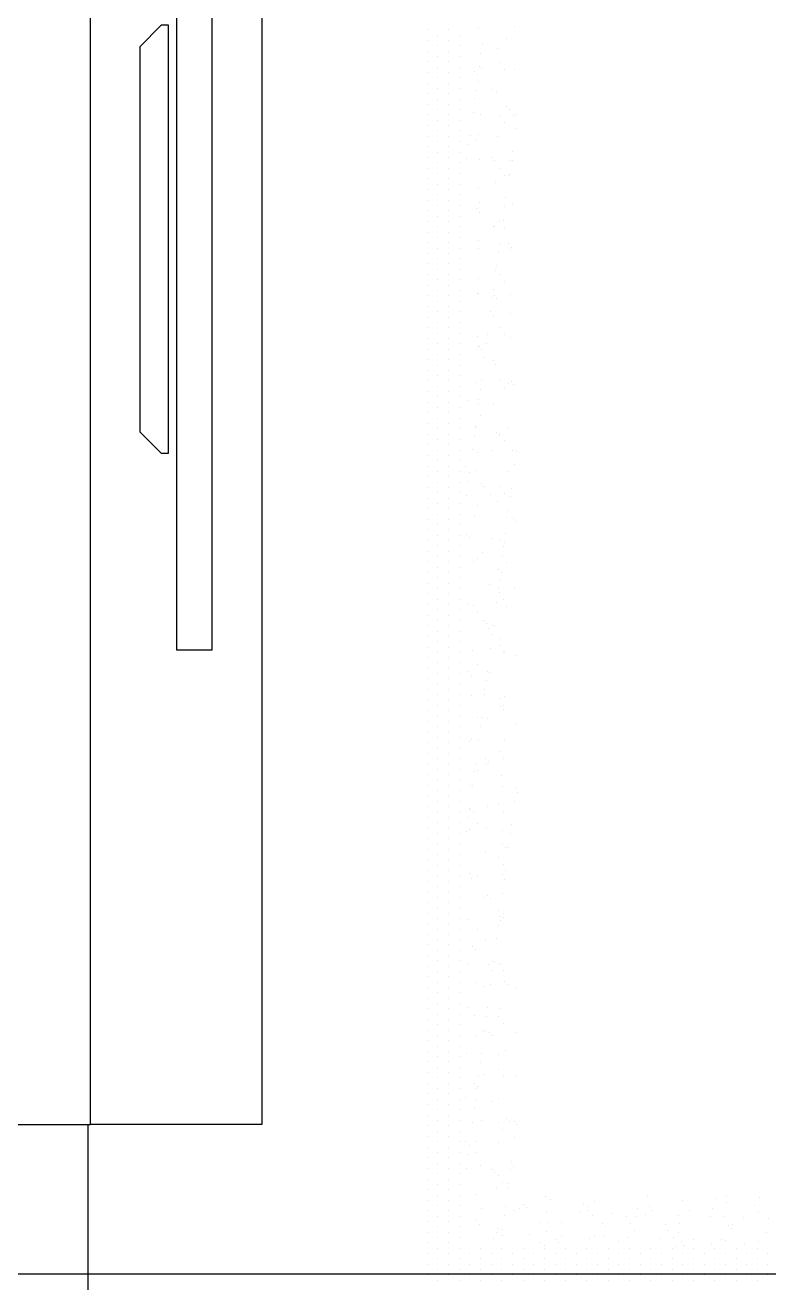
# Model space of a CAD drawing. Header units: millimetres. Extents: x -677 to -23, y -135 to 1112.
# Drawn here: x -195.135 to -194.244, y 844.594 to 846.102 of the extents above; entities that cross this region are included whole.
import ezdxf

# ---------------------------------------------------------------- set-up
doc = ezdxf.new("R2010")
doc.units = ezdxf.units.MM
doc.header["$LTSCALE"] = 20
doc.header["$MEASUREMENT"] = 0
doc.linetypes.add('DASHDOT2', pattern=[0.5, 0.25, -0.125, 0, -0.125])
doc.layers.get('0').update_dxf_attribs({"linetype": 'CONTINUOUS'})
for name, color, linetype in [('AR-ALV', 5, 'CONTINUOUS'), ('AR-MOB', 252, 'CONTINUOUS'), ('COTA', 7, 'CONTINUOUS'), ('COTAS', 7, 'CONTINUOUS')]:
    doc.layers.add(name, color=color, linetype=linetype)

# ---------------------------------------------------------------- blocks, each defined once
blk = doc.blocks.new('A$C7AFB675E')
at = {"color": 8}
for p, q in [((3.5162, 2.2769), (3.5162, 2.2769)), ((3.5477, 2.2769), (3.5477, 2.2769)), ((3.5923, 2.279), (3.5923, 2.279)), ((3.6451, 2.2825), (3.6451, 2.2825)), ((3.5162, 2.2612), (3.5162, 2.2612)), ((3.5319, 2.269), (3.5319, 2.269)), ((3.5319, 2.2533), (3.5319, 2.2533)), ((3.5477, 2.2612), (3.5477, 2.2612)), ((3.5634, 2.269), (3.5634, 2.269)), ((3.5634, 2.2533), (3.5634, 2.2533)), ((3.5972, 2.2557), (3.5972, 2.2557)), ((3.6331, 2.2641), (3.6331, 2.2641)), ((3.5162, 2.2454), (3.5162, 2.2454)), ((3.5319, 2.2375), (3.5319, 2.2375)), ((3.5477, 2.2454), (3.5477, 2.2454)), ((3.5634, 2.2375), (3.5634, 2.2375)), ((3.5955, 2.2426), (3.5955, 2.2426)), ((3.6202, 2.25), (3.6202, 2.25)), ((3.5162, 2.2297), (3.5162, 2.2297)), ((3.5319, 2.2218), (3.5319, 2.2218)), ((3.5477, 2.2297), (3.5477, 2.2297)), ((3.5634, 2.2218), (3.5634, 2.2218)), ((3.5928, 2.2221), (3.5928, 2.2221)), ((3.5968, 2.2196), (3.5968, 2.2196)), ((3.6241, 2.2291), (3.6241, 2.2291)), ((3.6309, 2.2185), (3.6309, 2.2185)), ((3.6454, 2.218), (3.6454, 2.218)), ((3.5162, 2.2139), (3.5162, 2.2139)), ((3.5162, 2.1982), (3.5162, 2.1982)), ((3.5319, 2.206), (3.5319, 2.206)), ((3.5477, 2.2139), (3.5477, 2.2139)), ((3.5477, 2.1982), (3.5477, 2.1982)), ((3.5634, 2.206), (3.5634, 2.206)), ((3.5866, 2.2149), (3.5866, 2.2149)), ((3.5909, 2.2103), (3.5909, 2.2103)), ((3.5922, 2.2005), (3.5922, 2.2005)), ((3.5162, 2.1824), (3.5162, 2.1824)), ((3.5319, 2.1903), (3.5319, 2.1903)), ((3.5477, 2.1824), (3.5477, 2.1824)), ((3.5634, 2.1903), (3.5634, 2.1903)), ((3.5883, 2.1879), (3.5883, 2.1879)), ((3.611, 2.1884), (3.611, 2.1884)), ((3.6193, 2.184), (3.6193, 2.184)), ((3.5162, 2.1667), (3.5162, 2.1667)), ((3.5319, 2.1745), (3.5319, 2.1745)), ((3.5477, 2.1667), (3.5477, 2.1667)), ((3.5634, 2.1745), (3.5634, 2.1745)), ((3.5866, 2.1747), (3.5866, 2.1747)), ((3.634, 2.1633), (3.634, 2.1633)), ((3.5162, 2.1509), (3.5162, 2.1509)), ((3.5319, 2.1588), (3.5319, 2.1588)), ((3.5319, 2.143), (3.5319, 2.143)), ((3.5477, 2.1509), (3.5477, 2.1509)), ((3.5634, 2.1588), (3.5634, 2.1588)), ((3.5634, 2.143), (3.5634, 2.143)), ((3.5839, 2.1542), (3.5839, 2.1542)), ((3.5944, 2.1515), (3.5944, 2.1515)), ((3.624, 2.1506), (3.624, 2.1506)), ((3.6382, 2.1586), (3.6382, 2.1586)), ((3.643, 2.1499), (3.643, 2.1499)), ((3.6488, 2.1515), (3.6488, 2.1515)), ((3.5162, 2.1352), (3.5162, 2.1352)), ((3.5319, 2.1273), (3.5319, 2.1273)), ((3.5477, 2.1352), (3.5477, 2.1352)), ((3.5634, 2.1273), (3.5634, 2.1273)), ((3.6308, 2.14), (3.6308, 2.14)), ((3.6461, 2.131), (3.6461, 2.131)), ((3.5162, 2.1194), (3.5162, 2.1194)), ((3.5162, 2.1037), (3.5162, 2.1037)), ((3.5319, 2.1115), (3.5319, 2.1115)), ((3.5477, 2.1194), (3.5477, 2.1194)), ((3.5477, 2.1037), (3.5477, 2.1037)), ((3.5634, 2.1115), (3.5634, 2.1115)), ((3.5776, 2.1069), (3.5776, 2.1069)), ((3.5794, 2.12), (3.5794, 2.12)), ((3.5889, 2.1126), (3.5889, 2.1126)), ((3.592, 2.1221), (3.592, 2.1221)), ((3.6196, 2.1196), (3.6196, 2.1196)), ((3.5162, 2.0879), (3.5162, 2.0879)), ((3.5319, 2.0958), (3.5319, 2.0958)), ((3.5477, 2.0879), (3.5477, 2.0879)), ((3.5634, 2.0958), (3.5634, 2.0958)), ((3.5749, 2.0864), (3.5749, 2.0864)), ((3.5936, 2.0856), (3.5936, 2.0856)), ((3.6118, 2.0875), (3.6118, 2.0875)), ((3.6416, 2.0968), (3.6416, 2.0968)), ((3.5162, 2.0722), (3.5162, 2.0722)), ((3.5319, 2.08), (3.5319, 2.08)), ((3.5477, 2.0722), (3.5477, 2.0722)), ((3.5634, 2.08), (3.5634, 2.08)), ((3.6161, 2.0829), (3.6161, 2.0829)), ((3.6238, 2.0721), (3.6238, 2.0721)), ((3.6398, 2.0837), (3.6398, 2.0837)), ((3.6421, 2.084), (3.6421, 2.084)), ((3.5162, 2.0564), (3.5162, 2.0564)), ((3.5319, 2.0643), (3.5319, 2.0643)), ((3.5319, 2.0485), (3.5319, 2.0485)), ((3.5477, 2.0564), (3.5477, 2.0564)), ((3.5634, 2.0643), (3.5634, 2.0643)), ((3.5634, 2.0485), (3.5634, 2.0485)), ((3.6172, 2.0515), (3.6172, 2.0515)), ((3.6306, 2.0615), (3.6306, 2.0615)), ((3.6362, 2.0609), (3.6362, 2.0609)), ((3.6371, 2.0632), (3.6371, 2.0632)), ((3.5162, 2.0407), (3.5162, 2.0407)), ((3.5319, 2.0328), (3.5319, 2.0328)), ((3.5477, 2.0407), (3.5477, 2.0407)), ((3.5634, 2.0328), (3.5634, 2.0328)), ((3.5919, 2.0436), (3.5919, 2.0436)), ((3.5162, 2.0249), (3.5162, 2.0249)), ((3.5319, 2.017), (3.5319, 2.017)), ((3.5477, 2.0249), (3.5477, 2.0249)), ((3.5634, 2.017), (3.5634, 2.017)), ((3.5897, 2.0118), (3.5897, 2.0118)), ((3.5939, 2.0211), (3.5939, 2.0211)), ((3.6309, 2.0158), (3.6309, 2.0158)), ((3.6326, 2.029), (3.6326, 2.029)), ((3.6424, 2.0195), (3.6424, 2.0195)), ((3.5162, 2.0092), (3.5162, 2.0092)), ((3.5162, 1.9934), (3.5162, 1.9934)), ((3.5319, 2.0013), (3.5319, 2.0013)), ((3.5477, 2.0092), (3.5477, 2.0092)), ((3.5477, 1.9934), (3.5477, 1.9934)), ((3.5634, 2.0013), (3.5634, 2.0013)), ((3.594, 2.0071), (3.594, 2.0071)), ((3.6237, 1.9937), (3.6237, 1.9937)), ((3.6282, 1.9953), (3.6282, 1.9953)), ((3.5162, 1.9777), (3.5162, 1.9777)), ((3.5319, 1.9855), (3.5319, 1.9855)), ((3.5477, 1.9777), (3.5477, 1.9777)), ((3.5634, 1.9855), (3.5634, 1.9855)), ((3.6141, 1.9852), (3.6141, 1.9852)), ((3.6163, 1.9855), (3.6163, 1.9855)), ((3.6305, 1.983), (3.6305, 1.983)), ((3.5162, 1.9619), (3.5162, 1.9619)), ((3.5319, 1.9698), (3.5319, 1.9698)), ((3.5477, 1.9619), (3.5477, 1.9619)), ((3.5634, 1.9698), (3.5634, 1.9698)), ((3.5917, 1.9651), (3.5917, 1.9651)), ((3.6237, 1.9611), (3.6237, 1.9611)), ((3.637, 1.9601), (3.637, 1.9601)), ((3.6413, 1.9555), (3.6413, 1.9555)), ((3.5162, 1.9462), (3.5162, 1.9462)), ((3.5319, 1.954), (3.5319, 1.954)), ((3.5319, 1.9383), (3.5319, 1.9383)), ((3.5477, 1.9462), (3.5477, 1.9462)), ((3.5634, 1.954), (3.5634, 1.954)), ((3.5634, 1.9383), (3.5634, 1.9383)), ((3.5914, 1.953), (3.5914, 1.953)), ((3.622, 1.948), (3.622, 1.948)), ((3.64, 1.9514), (3.64, 1.9514)), ((3.5162, 1.9304), (3.5162, 1.9304)), ((3.5319, 1.9225), (3.5319, 1.9225)), ((3.5477, 1.9304), (3.5477, 1.9304)), ((3.5634, 1.9225), (3.5634, 1.9225)), ((3.6166, 1.9211), (3.6166, 1.9211)), ((3.6193, 1.9275), (3.6193, 1.9275)), ((3.5162, 1.9147), (3.5162, 1.9147)), ((3.5162, 1.8989), (3.5162, 1.8989)), ((3.5319, 1.9068), (3.5319, 1.9068)), ((3.5477, 1.9147), (3.5477, 1.9147)), ((3.5477, 1.8989), (3.5477, 1.8989)), ((3.5634, 1.9068), (3.5634, 1.9068)), ((3.5919, 1.9094), (3.5919, 1.9094)), ((3.6236, 1.9152), (3.6236, 1.9152)), ((3.6303, 1.9045), (3.6303, 1.9045)), ((3.5162, 1.8832), (3.5162, 1.8832)), ((3.5319, 1.891), (3.5319, 1.891)), ((3.5477, 1.8832), (3.5477, 1.8832)), ((3.5634, 1.891), (3.5634, 1.891)), ((3.5906, 1.8871), (3.5906, 1.8871)), ((3.5916, 1.8866), (3.5916, 1.8866)), ((3.6148, 1.8933), (3.6148, 1.8933)), ((3.6149, 1.8844), (3.6149, 1.8844)), ((3.6391, 1.8855), (3.6391, 1.8855)), ((3.5162, 1.8674), (3.5162, 1.8674)), ((3.5319, 1.8753), (3.5319, 1.8753)), ((3.5477, 1.8674), (3.5477, 1.8674)), ((3.5634, 1.8753), (3.5634, 1.8753)), ((3.613, 1.8802), (3.613, 1.8802)), ((3.6192, 1.8797), (3.6192, 1.8797)), ((3.5162, 1.8517), (3.5162, 1.8517)), ((3.5319, 1.8595), (3.5319, 1.8595)), ((3.5319, 1.8438), (3.5319, 1.8438)), ((3.5477, 1.8517), (3.5477, 1.8517)), ((3.5634, 1.8595), (3.5634, 1.8595)), ((3.5634, 1.8438), (3.5634, 1.8438)), ((3.6103, 1.8597), (3.6103, 1.8597)), ((3.6142, 1.853), (3.6142, 1.853)), ((3.6393, 1.8578), (3.6393, 1.8578)), ((3.5162, 1.8359), (3.5162, 1.8359)), ((3.5319, 1.828), (3.5319, 1.828)), ((3.5477, 1.8359), (3.5477, 1.8359)), ((3.5634, 1.828), (3.5634, 1.828)), ((3.6058, 1.8255), (3.6058, 1.8255)), ((3.6234, 1.8367), (3.6234, 1.8367)), ((3.6302, 1.8261), (3.6302, 1.8261)), ((3.5162, 1.8202), (3.5162, 1.8202)), ((3.5319, 1.8123), (3.5319, 1.8123)), ((3.5477, 1.8202), (3.5477, 1.8202)), ((3.5634, 1.8123), (3.5634, 1.8123)), ((3.5909, 1.8226), (3.5909, 1.8226)), ((3.5915, 1.8082), (3.5915, 1.8082)), ((3.5928, 1.8086), (3.5928, 1.8086)), ((3.6041, 1.8123), (3.6041, 1.8123)), ((3.6394, 1.821), (3.6394, 1.821)), ((3.5162, 1.8044), (3.5162, 1.8044)), ((3.5162, 1.7887), (3.5162, 1.7887)), ((3.5319, 1.7965), (3.5319, 1.7965)), ((3.5477, 1.8044), (3.5477, 1.8044)), ((3.5477, 1.7887), (3.5477, 1.7887)), ((3.5634, 1.7965), (3.5634, 1.7965)), ((3.5971, 1.804), (3.5971, 1.804)), ((3.6014, 1.7919), (3.6014, 1.7919)), ((3.5162, 1.7729), (3.5162, 1.7729)), ((3.5319, 1.7808), (3.5319, 1.7808)), ((3.5477, 1.7729), (3.5477, 1.7729)), ((3.5634, 1.7808), (3.5634, 1.7808)), ((3.6134, 1.787), (3.6134, 1.787)), ((3.6172, 1.782), (3.6172, 1.782)), ((3.5162, 1.7572), (3.5162, 1.7572)), ((3.5319, 1.765), (3.5319, 1.765)), ((3.5477, 1.7572), (3.5477, 1.7572)), ((3.5634, 1.765), (3.5634, 1.765)), ((3.5884, 1.7545), (3.5884, 1.7545)), ((3.5969, 1.7576), (3.5969, 1.7576)), ((3.6233, 1.7582), (3.6233, 1.7582)), ((3.637, 1.753), (3.637, 1.753)), ((3.6401, 1.757), (3.6401, 1.757)), ((3.6444, 1.7523), (3.6444, 1.7523)), ((3.5162, 1.7414), (3.5162, 1.7414)), ((3.5319, 1.7493), (3.5319, 1.7493)), ((3.5319, 1.7335), (3.5319, 1.7335)), ((3.5477, 1.7414), (3.5477, 1.7414)), ((3.5634, 1.7493), (3.5634, 1.7493)), ((3.5634, 1.7335), (3.5634, 1.7335)), ((3.5952, 1.7445), (3.5952, 1.7445)), ((3.63, 1.7476), (3.63, 1.7476)), ((3.5162, 1.7257), (3.5162, 1.7257)), ((3.5319, 1.7178), (3.5319, 1.7178)), ((3.5477, 1.7257), (3.5477, 1.7257)), ((3.5634, 1.7178), (3.5634, 1.7178)), ((3.575, 1.7282), (3.575, 1.7282)), ((3.5913, 1.7297), (3.5913, 1.7297)), ((3.5925, 1.724), (3.5925, 1.724)), ((3.6137, 1.7226), (3.6137, 1.7226)), ((3.5162, 1.7099), (3.5162, 1.7099)), ((3.5162, 1.6942), (3.5162, 1.6942)), ((3.5319, 1.702), (3.5319, 1.702)), ((3.5477, 1.7099), (3.5477, 1.7099)), ((3.5477, 1.6942), (3.5477, 1.6942)), ((3.5634, 1.702), (3.5634, 1.702)), ((3.595, 1.7063), (3.595, 1.7063)), ((3.5162, 1.6784), (3.5162, 1.6784)), ((3.5319, 1.6863), (3.5319, 1.6863)), ((3.5477, 1.6784), (3.5477, 1.6784)), ((3.5634, 1.6863), (3.5634, 1.6863)), ((3.5862, 1.6767), (3.5862, 1.6767)), ((3.5876, 1.6886), (3.5876, 1.6886)), ((3.588, 1.6898), (3.588, 1.6898)), ((3.618, 1.6812), (3.618, 1.6812)), ((3.6223, 1.6766), (3.6223, 1.6766)), ((3.6231, 1.6797), (3.6231, 1.6797)), ((3.6361, 1.687), (3.6361, 1.687)), ((3.5162, 1.6627), (3.5162, 1.6627)), ((3.5319, 1.6705), (3.5319, 1.6705)), ((3.5477, 1.6627), (3.5477, 1.6627)), ((3.5634, 1.6705), (3.5634, 1.6705)), ((3.6299, 1.6691), (3.6299, 1.6691)), ((3.5162, 1.6469), (3.5162, 1.6469)), ((3.5319, 1.6548), (3.5319, 1.6548)), ((3.5319, 1.639), (3.5319, 1.639)), ((3.5477, 1.6469), (3.5477, 1.6469)), ((3.5634, 1.6548), (3.5634, 1.6548)), ((3.5634, 1.639), (3.5634, 1.639)), ((3.5836, 1.6562), (3.5836, 1.6562)), ((3.5912, 1.6512), (3.5912, 1.6512)), ((3.6112, 1.6545), (3.6112, 1.6545)), ((3.6424, 1.6546), (3.6424, 1.6546)), ((3.6484, 1.6534), (3.6484, 1.6534)), ((3.5162, 1.6312), (3.5162, 1.6312)), ((3.5319, 1.6233), (3.5319, 1.6233)), ((3.5477, 1.6312), (3.5477, 1.6312)), ((3.5634, 1.6233), (3.5634, 1.6233)), ((3.5729, 1.6305), (3.5729, 1.6305)), ((3.579, 1.622), (3.579, 1.622)), ((3.5879, 1.6241), (3.5879, 1.6241)), ((3.6365, 1.6225), (3.6365, 1.6225)), ((3.6457, 1.633), (3.6457, 1.633)), ((3.5162, 1.6154), (3.5162, 1.6154)), ((3.5319, 1.6075), (3.5319, 1.6075)), ((3.5477, 1.6154), (3.5477, 1.6154)), ((3.5634, 1.6075), (3.5634, 1.6075)), ((3.5773, 1.6088), (3.5773, 1.6088)), ((3.5959, 1.6054), (3.5959, 1.6054)), ((3.623, 1.6013), (3.623, 1.6013)), ((3.5162, 1.5997), (3.5162, 1.5997)), ((3.5162, 1.5839), (3.5162, 1.5839)), ((3.5319, 1.5918), (3.5319, 1.5918)), ((3.5477, 1.5997), (3.5477, 1.5997)), ((3.5477, 1.5839), (3.5477, 1.5839)), ((3.5634, 1.5918), (3.5634, 1.5918)), ((3.5746, 1.5884), (3.5746, 1.5884)), ((3.6002, 1.6008), (3.6002, 1.6008)), ((3.6104, 1.5885), (3.6104, 1.5885)), ((3.6298, 1.5906), (3.6298, 1.5906)), ((3.6395, 1.5856), (3.6395, 1.5856)), ((3.6412, 1.5987), (3.6412, 1.5987)), ((3.5162, 1.5682), (3.5162, 1.5682)), ((3.5319, 1.576), (3.5319, 1.576)), ((3.5477, 1.5682), (3.5477, 1.5682)), ((3.5634, 1.576), (3.5634, 1.576)), ((3.591, 1.5727), (3.591, 1.5727)), ((3.6203, 1.5789), (3.6203, 1.5789)), ((3.6368, 1.5651), (3.6368, 1.5651)), ((3.5162, 1.5524), (3.5162, 1.5524)), ((3.5319, 1.5603), (3.5319, 1.5603)), ((3.5477, 1.5524), (3.5477, 1.5524)), ((3.5634, 1.5603), (3.5634, 1.5603)), ((3.5854, 1.5561), (3.5854, 1.5561)), ((3.634, 1.5545), (3.634, 1.5545)), ((3.6432, 1.5538), (3.6432, 1.5538)), ((3.6475, 1.5491), (3.6475, 1.5491)), ((3.5162, 1.5367), (3.5162, 1.5367)), ((3.5319, 1.5445), (3.5319, 1.5445)), ((3.5319, 1.5288), (3.5319, 1.5288)), ((3.5477, 1.5367), (3.5477, 1.5367)), ((3.5634, 1.5445), (3.5634, 1.5445)), ((3.5634, 1.5288), (3.5634, 1.5288)), ((3.5738, 1.5297), (3.5738, 1.5297)), ((3.6323, 1.5309), (3.6323, 1.5309)), ((3.5162, 1.5209), (3.5162, 1.5209)), ((3.5319, 1.513), (3.5319, 1.513)), ((3.5477, 1.5209), (3.5477, 1.5209)), ((3.5634, 1.513), (3.5634, 1.513)), ((3.578, 1.525), (3.578, 1.525)), ((3.6107, 1.5241), (3.6107, 1.5241)), ((3.6229, 1.5228), (3.6229, 1.5228)), ((3.6296, 1.5122), (3.6296, 1.5122)), ((3.6306, 1.5178), (3.6306, 1.5178)), ((3.5162, 1.5052), (3.5162, 1.5052)), ((3.5162, 1.4894), (3.5162, 1.4894)), ((3.5319, 1.4973), (3.5319, 1.4973)), ((3.5477, 1.5052), (3.5477, 1.5052)), ((3.5477, 1.4894), (3.5477, 1.4894)), ((3.5634, 1.4973), (3.5634, 1.4973)), ((3.5846, 1.4901), (3.5846, 1.4901)), ((3.5909, 1.4943), (3.5909, 1.4943)), ((3.5981, 1.5031), (3.5981, 1.5031)), ((3.6279, 1.4973), (3.6279, 1.4973)), ((3.5162, 1.4737), (3.5162, 1.4737)), ((3.5319, 1.4815), (3.5319, 1.4815)), ((3.5477, 1.4737), (3.5477, 1.4737)), ((3.5634, 1.4815), (3.5634, 1.4815)), ((3.6211, 1.478), (3.6211, 1.478)), ((3.6254, 1.4734), (3.6254, 1.4734)), ((3.6332, 1.4885), (3.6332, 1.4885)), ((3.5162, 1.4579), (3.5162, 1.4579)), ((3.5319, 1.4658), (3.5319, 1.4658)), ((3.5477, 1.4579), (3.5477, 1.4579)), ((3.5634, 1.4658), (3.5634, 1.4658)), ((3.6082, 1.456), (3.6082, 1.456)), ((3.6234, 1.4631), (3.6234, 1.4631)), ((3.5162, 1.4422), (3.5162, 1.4422)), ((3.5319, 1.45), (3.5319, 1.45)), ((3.5319, 1.4343), (3.5319, 1.4343)), ((3.5477, 1.4422), (3.5477, 1.4422)), ((3.5634, 1.45), (3.5634, 1.45)), ((3.5634, 1.4343), (3.5634, 1.4343)), ((3.6216, 1.4499), (3.6216, 1.4499)), ((3.6227, 1.4443), (3.6227, 1.4443)), ((3.6295, 1.4337), (3.6295, 1.4337)), ((3.6455, 1.4515), (3.6455, 1.4515)), ((3.5162, 1.4264), (3.5162, 1.4264)), ((3.5319, 1.4185), (3.5319, 1.4185)), ((3.5477, 1.4264), (3.5477, 1.4264)), ((3.5634, 1.4185), (3.5634, 1.4185)), ((3.576, 1.4274), (3.576, 1.4274)), ((3.5849, 1.4256), (3.5849, 1.4256)), ((3.5907, 1.4158), (3.5907, 1.4158)), ((3.6189, 1.4295), (3.6189, 1.4295)), ((3.6335, 1.424), (3.6335, 1.424)), ((3.5162, 1.4107), (3.5162, 1.4107)), ((3.5319, 1.4028), (3.5319, 1.4028)), ((3.5477, 1.4107), (3.5477, 1.4107)), ((3.5634, 1.4028), (3.5634, 1.4028)), ((3.599, 1.4023), (3.599, 1.4023)), ((3.6033, 1.3976), (3.6033, 1.3976)), ((3.5162, 1.3949), (3.5162, 1.3949)), ((3.5162, 1.3792), (3.5162, 1.3792)), ((3.5319, 1.387), (3.5319, 1.387)), ((3.5477, 1.3949), (3.5477, 1.3949)), ((3.5477, 1.3792), (3.5477, 1.3792)), ((3.5634, 1.387), (3.5634, 1.387)), ((3.6074, 1.3901), (3.6074, 1.3901)), ((3.6127, 1.3821), (3.6127, 1.3821)), ((3.6144, 1.3952), (3.6144, 1.3952)), ((3.5162, 1.3634), (3.5162, 1.3634)), ((3.5319, 1.3713), (3.5319, 1.3713)), ((3.5477, 1.3634), (3.5477, 1.3634)), ((3.5634, 1.3713), (3.5634, 1.3713)), ((3.61, 1.3616), (3.61, 1.3616)), ((3.6226, 1.3658), (3.6226, 1.3658)), ((3.6233, 1.3757), (3.6233, 1.3757)), ((3.5162, 1.3477), (3.5162, 1.3477)), ((3.5319, 1.3555), (3.5319, 1.3555)), ((3.5477, 1.3477), (3.5477, 1.3477)), ((3.5634, 1.3555), (3.5634, 1.3555)), ((3.5825, 1.3576), (3.5825, 1.3576)), ((3.6293, 1.3552), (3.6293, 1.3552)), ((3.631, 1.356), (3.631, 1.356)), ((3.6463, 1.3506), (3.6463, 1.3506)), ((3.5162, 1.3319), (3.5162, 1.3319)), ((3.5319, 1.3398), (3.5319, 1.3398)), ((3.5319, 1.324), (3.5319, 1.324)), ((3.5477, 1.3319), (3.5477, 1.3319)), ((3.5634, 1.3398), (3.5634, 1.3398)), ((3.5634, 1.324), (3.5634, 1.324)), ((3.5769, 1.3265), (3.5769, 1.3265)), ((3.5811, 1.3219), (3.5811, 1.3219)), ((3.5906, 1.3373), (3.5906, 1.3373)), ((3.6055, 1.3274), (3.6055, 1.3274)), ((3.6077, 1.3256), (3.6077, 1.3256)), ((3.5162, 1.3162), (3.5162, 1.3162)), ((3.5319, 1.3083), (3.5319, 1.3083)), ((3.5477, 1.3162), (3.5477, 1.3162)), ((3.5634, 1.3083), (3.5634, 1.3083)), ((3.6038, 1.3143), (3.6038, 1.3143)), ((3.5162, 1.3004), (3.5162, 1.3004)), ((3.5162, 1.2847), (3.5162, 1.2847)), ((3.5319, 1.2925), (3.5319, 1.2925)), ((3.5477, 1.3004), (3.5477, 1.3004)), ((3.5477, 1.2847), (3.5477, 1.2847)), ((3.5634, 1.2925), (3.5634, 1.2925)), ((3.5816, 1.2916), (3.5816, 1.2916)), ((3.6011, 1.2938), (3.6011, 1.2938)), ((3.6012, 1.3), (3.6012, 1.3)), ((3.6224, 1.2874), (3.6224, 1.2874)), ((3.6302, 1.29), (3.6302, 1.29)), ((3.5162, 1.2689), (3.5162, 1.2689)), ((3.5319, 1.2768), (3.5319, 1.2768)), ((3.5477, 1.2689), (3.5477, 1.2689)), ((3.5634, 1.2768), (3.5634, 1.2768)), ((3.6242, 1.2749), (3.6242, 1.2749)), ((3.6285, 1.2702), (3.6285, 1.2702)), ((3.6292, 1.2767), (3.6292, 1.2767)), ((3.5162, 1.2532), (3.5162, 1.2532)), ((3.5319, 1.261), (3.5319, 1.261)), ((3.5477, 1.2532), (3.5477, 1.2532)), ((3.5634, 1.261), (3.5634, 1.261)), ((3.5905, 1.2588), (3.5905, 1.2588)), ((3.5966, 1.2596), (3.5966, 1.2596)), ((3.6052, 1.2575), (3.6052, 1.2575)), ((3.6486, 1.2483), (3.6486, 1.2483)), ((3.5162, 1.2374), (3.5162, 1.2374)), ((3.5319, 1.2453), (3.5319, 1.2453)), ((3.5319, 1.2295), (3.5319, 1.2295)), ((3.5477, 1.2374), (3.5477, 1.2374)), ((3.5634, 1.2453), (3.5634, 1.2453)), ((3.5634, 1.2295), (3.5634, 1.2295)), ((3.5949, 1.2464), (3.5949, 1.2464)), ((3.5162, 1.2217), (3.5162, 1.2217)), ((3.5319, 1.2138), (3.5319, 1.2138)), ((3.5477, 1.2217), (3.5477, 1.2217)), ((3.5634, 1.2138), (3.5634, 1.2138)), ((3.5791, 1.2242), (3.5791, 1.2242)), ((3.5819, 1.2271), (3.5819, 1.2271)), ((3.5922, 1.226), (3.5922, 1.226)), ((3.6305, 1.2256), (3.6305, 1.2256)), ((3.5162, 1.2059), (3.5162, 1.2059)), ((3.5319, 1.198), (3.5319, 1.198)), ((3.5477, 1.2059), (3.5477, 1.2059)), ((3.5634, 1.198), (3.5634, 1.198)), ((3.5877, 1.1917), (3.5877, 1.1917)), ((3.6021, 1.1991), (3.6021, 1.1991)), ((3.6044, 1.1916), (3.6044, 1.1916)), ((3.6064, 1.1945), (3.6064, 1.1945)), ((3.6223, 1.2089), (3.6223, 1.2089)), ((3.629, 1.1983), (3.629, 1.1983)), ((3.5162, 1.1902), (3.5162, 1.1902)), ((3.5162, 1.1744), (3.5162, 1.1744)), ((3.5319, 1.1823), (3.5319, 1.1823)), ((3.5477, 1.1902), (3.5477, 1.1902)), ((3.5477, 1.1744), (3.5477, 1.1744)), ((3.5634, 1.1823), (3.5634, 1.1823)), ((3.5859, 1.1786), (3.5859, 1.1786)), ((3.5903, 1.1804), (3.5903, 1.1804)), ((3.5162, 1.1587), (3.5162, 1.1587)), ((3.5319, 1.1665), (3.5319, 1.1665)), ((3.5477, 1.1587), (3.5477, 1.1587)), ((3.5634, 1.1665), (3.5634, 1.1665)), ((3.5795, 1.1591), (3.5795, 1.1591)), ((3.5832, 1.1581), (3.5832, 1.1581)), ((3.6264, 1.1726), (3.6264, 1.1726)), ((3.628, 1.1575), (3.628, 1.1575)), ((3.6481, 1.1554), (3.6481, 1.1554)), ((3.5162, 1.1429), (3.5162, 1.1429)), ((3.5319, 1.1508), (3.5319, 1.1508)), ((3.5477, 1.1429), (3.5477, 1.1429)), ((3.5634, 1.1508), (3.5634, 1.1508)), ((3.6494, 1.1475), (3.6494, 1.1475)), ((3.5162, 1.1272), (3.5162, 1.1272)), ((3.5319, 1.135), (3.5319, 1.135)), ((3.5319, 1.1193), (3.5319, 1.1193)), ((3.5477, 1.1272), (3.5477, 1.1272)), ((3.5634, 1.135), (3.5634, 1.135)), ((3.5634, 1.1193), (3.5634, 1.1193)), ((3.5787, 1.1239), (3.5787, 1.1239)), ((3.58, 1.1234), (3.58, 1.1234)), ((3.5842, 1.1187), (3.5842, 1.1187)), ((3.6047, 1.1271), (3.6047, 1.1271)), ((3.6221, 1.1304), (3.6221, 1.1304)), ((3.6289, 1.1198), (3.6289, 1.1198)), ((3.6454, 1.1349), (3.6454, 1.1349)), ((3.5162, 1.1114), (3.5162, 1.1114)), ((3.5319, 1.1035), (3.5319, 1.1035)), ((3.5477, 1.1114), (3.5477, 1.1114)), ((3.5634, 1.1035), (3.5634, 1.1035)), ((3.577, 1.1108), (3.577, 1.1108)), ((3.5902, 1.1019), (3.5902, 1.1019)), ((3.6409, 1.1007), (3.6409, 1.1007)), ((3.5162, 1.0957), (3.5162, 1.0957)), ((3.5162, 1.0799), (3.5162, 1.0799)), ((3.5319, 1.0878), (3.5319, 1.0878)), ((3.5477, 1.0957), (3.5477, 1.0957)), ((3.5477, 1.0799), (3.5477, 1.0799)), ((3.5634, 1.0878), (3.5634, 1.0878)), ((3.5743, 1.0903), (3.5743, 1.0903)), ((3.5786, 1.0931), (3.5786, 1.0931)), ((3.6043, 1.0968), (3.6043, 1.0968)), ((3.6272, 1.0915), (3.6272, 1.0915)), ((3.6392, 1.0875), (3.6392, 1.0875)), ((3.5162, 1.0642), (3.5162, 1.0642)), ((3.5319, 1.072), (3.5319, 1.072)), ((3.5477, 1.0642), (3.5477, 1.0642)), ((3.5634, 1.072), (3.5634, 1.072)), ((3.6273, 1.0717), (3.6273, 1.0717)), ((3.6316, 1.0671), (3.6316, 1.0671)), ((3.6365, 1.0671), (3.6365, 1.0671)), ((3.5162, 1.0484), (3.5162, 1.0484)), ((3.5319, 1.0563), (3.5319, 1.0563)), ((3.5477, 1.0484), (3.5477, 1.0484)), ((3.5634, 1.0563), (3.5634, 1.0563)), ((3.6023, 1.059), (3.6023, 1.059)), ((3.622, 1.0519), (3.622, 1.0519)), ((3.5162, 1.0327), (3.5162, 1.0327)), ((3.5319, 1.0405), (3.5319, 1.0405)), ((3.5319, 1.0248), (3.5319, 1.0248)), ((3.5477, 1.0327), (3.5477, 1.0327)), ((3.5634, 1.0405), (3.5634, 1.0405)), ((3.5634, 1.0248), (3.5634, 1.0248)), ((3.5789, 1.0287), (3.5789, 1.0287)), ((3.6275, 1.0271), (3.6275, 1.0271)), ((3.6288, 1.0413), (3.6288, 1.0413)), ((3.632, 1.0328), (3.632, 1.0328)), ((3.5162, 1.0169), (3.5162, 1.0169)), ((3.5319, 1.009), (3.5319, 1.009)), ((3.5477, 1.0169), (3.5477, 1.0169)), ((3.5634, 1.009), (3.5634, 1.009)), ((3.5822, 1.021), (3.5822, 1.021)), ((3.59, 1.0234), (3.59, 1.0234)), ((3.6303, 1.0197), (3.6303, 1.0197)), ((3.5162, 1.0012), (3.5162, 1.0012)), ((3.5319, 0.9933), (3.5319, 0.9933)), ((3.5477, 1.0012), (3.5477, 1.0012)), ((3.5634, 0.9933), (3.5634, 0.9933)), ((3.6014, 0.9931), (3.6014, 0.9931)), ((3.6052, 0.996), (3.6052, 0.996)), ((3.6094, 0.9913), (3.6094, 0.9913)), ((3.6276, 0.9992), (3.6276, 0.9992)), ((3.5162, 0.9854), (3.5162, 0.9854)), ((3.5162, 0.9697), (3.5162, 0.9697)), ((3.5319, 0.9775), (3.5319, 0.9775)), ((3.5477, 0.9854), (3.5477, 0.9854)), ((3.5477, 0.9697), (3.5477, 0.9697)), ((3.5634, 0.9775), (3.5634, 0.9775)), ((3.6219, 0.9735), (3.6219, 0.9735)), ((3.6295, 0.9694), (3.6295, 0.9694)), ((3.5162, 0.9539), (3.5162, 0.9539)), ((3.5319, 0.9618), (3.5319, 0.9618)), ((3.5477, 0.9539), (3.5477, 0.9539)), ((3.5634, 0.9618), (3.5634, 0.9618)), ((3.5765, 0.9606), (3.5765, 0.9606)), ((3.6213, 0.9519), (3.6213, 0.9519)), ((3.623, 0.965), (3.623, 0.965)), ((3.625, 0.959), (3.625, 0.959)), ((3.6286, 0.9628), (3.6286, 0.9628)), ((3.5162, 0.9382), (3.5162, 0.9382)), ((3.5319, 0.946), (3.5319, 0.946)), ((3.5477, 0.9382), (3.5477, 0.9382)), ((3.5634, 0.946), (3.5634, 0.946)), ((3.5899, 0.9449), (3.5899, 0.9449)), ((3.6186, 0.9314), (3.6186, 0.9314)), ((3.5162, 0.9224), (3.5162, 0.9224)), ((3.5319, 0.9303), (3.5319, 0.9303)), ((3.5319, 0.9145), (3.5319, 0.9145)), ((3.5477, 0.9224), (3.5477, 0.9224)), ((3.5634, 0.9303), (3.5634, 0.9303)), ((3.5634, 0.9145), (3.5634, 0.9145)), ((3.5831, 0.9202), (3.5831, 0.9202)), ((3.5873, 0.9156), (3.5873, 0.9156)), ((3.6017, 0.9286), (3.6017, 0.9286)), ((3.5162, 0.9067), (3.5162, 0.9067)), ((3.5319, 0.8988), (3.5319, 0.8988)), ((3.5477, 0.9067), (3.5477, 0.9067)), ((3.5634, 0.8988), (3.5634, 0.8988)), ((3.5756, 0.8946), (3.5756, 0.8946)), ((3.6074, 0.8936), (3.6074, 0.8936)), ((3.6141, 0.8972), (3.6141, 0.8972)), ((3.6217, 0.895), (3.6217, 0.895)), ((3.5162, 0.8909), (3.5162, 0.8909)), ((3.5162, 0.8752), (3.5162, 0.8752)), ((3.5319, 0.883), (3.5319, 0.883)), ((3.5477, 0.8909), (3.5477, 0.8909)), ((3.5477, 0.8752), (3.5477, 0.8752)), ((3.5634, 0.883), (3.5634, 0.883)), ((3.6124, 0.884), (3.6124, 0.884)), ((3.6242, 0.893), (3.6242, 0.893)), ((3.6285, 0.8844), (3.6285, 0.8844)), ((3.5162, 0.8594), (3.5162, 0.8594)), ((3.5319, 0.8673), (3.5319, 0.8673)), ((3.5477, 0.8594), (3.5477, 0.8594)), ((3.5634, 0.8673), (3.5634, 0.8673)), ((3.5897, 0.8665), (3.5897, 0.8665)), ((3.5993, 0.8605), (3.5993, 0.8605)), ((3.6097, 0.8636), (3.6097, 0.8636)), ((3.6304, 0.8686), (3.6304, 0.8686)), ((3.6347, 0.8639), (3.6347, 0.8639)), ((3.6478, 0.859), (3.6478, 0.859)), ((3.5162, 0.8437), (3.5162, 0.8437)), ((3.5319, 0.8515), (3.5319, 0.8515)), ((3.5477, 0.8437), (3.5477, 0.8437)), ((3.5634, 0.8515), (3.5634, 0.8515)), ((3.5162, 0.8279), (3.5162, 0.8279)), ((3.5319, 0.8358), (3.5319, 0.8358)), ((3.5319, 0.82), (3.5319, 0.82)), ((3.5477, 0.8279), (3.5477, 0.8279)), ((3.5634, 0.8358), (3.5634, 0.8358)), ((3.5634, 0.82), (3.5634, 0.82)), ((3.576, 0.8302), (3.576, 0.8302)), ((3.6052, 0.8293), (3.6052, 0.8293)), ((3.6245, 0.8286), (3.6245, 0.8286)), ((3.5162, 0.8122), (3.5162, 0.8122)), ((3.5319, 0.8043), (3.5319, 0.8043)), ((3.5477, 0.8122), (3.5477, 0.8122)), ((3.5634, 0.8043), (3.5634, 0.8043)), ((3.5853, 0.8179), (3.5853, 0.8179)), ((3.6035, 0.8162), (3.6035, 0.8162)), ((3.6216, 0.8165), (3.6216, 0.8165)), ((3.6283, 0.8059), (3.6283, 0.8059)), ((3.5162, 0.7964), (3.5162, 0.7964)), ((3.5319, 0.7885), (3.5319, 0.7885)), ((3.5477, 0.7964), (3.5477, 0.7964)), ((3.5634, 0.7885), (3.5634, 0.7885)), ((3.5896, 0.788), (3.5896, 0.788)), ((3.5984, 0.7946), (3.5984, 0.7946)), ((3.6008, 0.7957), (3.6008, 0.7957)), ((3.6083, 0.7928), (3.6083, 0.7928)), ((3.6125, 0.7882), (3.6125, 0.7882)), ((3.647, 0.793), (3.647, 0.793)), ((3.5162, 0.7807), (3.5162, 0.7807)), ((3.5162, 0.7649), (3.5162, 0.7649)), ((3.5319, 0.7728), (3.5319, 0.7728)), ((3.5477, 0.7807), (3.5477, 0.7807)), ((3.5477, 0.7649), (3.5477, 0.7649)), ((3.5634, 0.7728), (3.5634, 0.7728)), ((3.6326, 0.7662), (3.6326, 0.7662)), ((3.5162, 0.7492), (3.5162, 0.7492)), ((3.5319, 0.757), (3.5319, 0.757)), ((3.5477, 0.7492), (3.5477, 0.7492)), ((3.5634, 0.757), (3.5634, 0.757)), ((3.5735, 0.7621), (3.5735, 0.7621)), ((3.5945, 0.7484), (3.5945, 0.7484)), ((3.5963, 0.7615), (3.5963, 0.7615)), ((3.6221, 0.7605), (3.6221, 0.7605)), ((3.5162, 0.7334), (3.5162, 0.7334)), ((3.5319, 0.7413), (3.5319, 0.7413)), ((3.5477, 0.7334), (3.5477, 0.7334)), ((3.5634, 0.7413), (3.5634, 0.7413)), ((3.5918, 0.7279), (3.5918, 0.7279)), ((3.5987, 0.7301), (3.5987, 0.7301)), ((3.6214, 0.738), (3.6214, 0.738)), ((3.6282, 0.7274), (3.6282, 0.7274)), ((3.6473, 0.7285), (3.6473, 0.7285)), ((3.5162, 0.7177), (3.5162, 0.7177)), ((3.5319, 0.7255), (3.5319, 0.7255)), ((3.5319, 0.7098), (3.5319, 0.7098)), ((3.5477, 0.7177), (3.5477, 0.7177)), ((3.5634, 0.7255), (3.5634, 0.7255)), ((3.5634, 0.7098), (3.5634, 0.7098)), ((3.5862, 0.7171), (3.5862, 0.7171)), ((3.5895, 0.7095), (3.5895, 0.7095)), ((3.5904, 0.7124), (3.5904, 0.7124)), ((3.5162, 0.7019), (3.5162, 0.7019)), ((3.5319, 0.694), (3.5319, 0.694)), ((3.5477, 0.7019), (3.5477, 0.7019)), ((3.5634, 0.694), (3.5634, 0.694)), ((3.5727, 0.6961), (3.5727, 0.6961)), ((3.5873, 0.6937), (3.5873, 0.6937)), ((3.6105, 0.6905), (3.6105, 0.6905)), ((3.6212, 0.6945), (3.6212, 0.6945)), ((3.5162, 0.6862), (3.5162, 0.6862)), ((3.5162, 0.6704), (3.5162, 0.6704)), ((3.5319, 0.6783), (3.5319, 0.6783)), ((3.5477, 0.6862), (3.5477, 0.6862)), ((3.5477, 0.6704), (3.5477, 0.6704)), ((3.5634, 0.6783), (3.5634, 0.6783)), ((3.5856, 0.6805), (3.5856, 0.6805)), ((3.5162, 0.6547), (3.5162, 0.6547)), ((3.5319, 0.6625), (3.5319, 0.6625)), ((3.5477, 0.6547), (3.5477, 0.6547)), ((3.5634, 0.6625), (3.5634, 0.6625)), ((3.5829, 0.6601), (3.5829, 0.6601)), ((3.5963, 0.6621), (3.5963, 0.6621)), ((3.6213, 0.6596), (3.6213, 0.6596)), ((3.6335, 0.6654), (3.6335, 0.6654)), ((3.6378, 0.6608), (3.6378, 0.6608)), ((3.6448, 0.6605), (3.6448, 0.6605)), ((3.6478, 0.6573), (3.6478, 0.6573)), ((3.5162, 0.6389), (3.5162, 0.6389)), ((3.5319, 0.6468), (3.5319, 0.6468)), ((3.5477, 0.6389), (3.5477, 0.6389)), ((3.5634, 0.6468), (3.5634, 0.6468)), ((3.6281, 0.6489), (3.6281, 0.6489)), ((3.6451, 0.6368), (3.6451, 0.6368)), ((3.5162, 0.6232), (3.5162, 0.6232)), ((3.5319, 0.631), (3.5319, 0.631)), ((3.5319, 0.6153), (3.5319, 0.6153)), ((3.5477, 0.6232), (3.5477, 0.6232)), ((3.5634, 0.631), (3.5634, 0.631)), ((3.5634, 0.6153), (3.5634, 0.6153)), ((3.573, 0.6317), (3.573, 0.6317)), ((3.5784, 0.6258), (3.5784, 0.6258)), ((3.5884, 0.6147), (3.5884, 0.6147)), ((3.5893, 0.631), (3.5893, 0.631)), ((3.6215, 0.6301), (3.6215, 0.6301)), ((3.5162, 0.6074), (3.5162, 0.6074)), ((3.5319, 0.5995), (3.5319, 0.5995)), ((3.5477, 0.6074), (3.5477, 0.6074)), ((3.5634, 0.5995), (3.5634, 0.5995)), ((3.5767, 0.6127), (3.5767, 0.6127)), ((3.5955, 0.5961), (3.5955, 0.5961)), ((3.6406, 0.6026), (3.6406, 0.6026)), ((3.5162, 0.5917), (3.5162, 0.5917)), ((3.5319, 0.5838), (3.5319, 0.5838)), ((3.5477, 0.5917), (3.5477, 0.5917)), ((3.5634, 0.5838), (3.5634, 0.5838)), ((3.574, 0.5922), (3.574, 0.5922)), ((3.6114, 0.5896), (3.6114, 0.5896)), ((3.6156, 0.585), (3.6156, 0.585)), ((3.6211, 0.5811), (3.6211, 0.5811)), ((3.6389, 0.5895), (3.6389, 0.5895)), ((3.644, 0.5945), (3.644, 0.5945)), ((3.5162, 0.5759), (3.5162, 0.5759)), ((3.5162, 0.5602), (3.5162, 0.5602)), ((3.5319, 0.568), (3.5319, 0.568)), ((3.5477, 0.5759), (3.5477, 0.5759)), ((3.5477, 0.5602), (3.5477, 0.5602)), ((3.5634, 0.568), (3.5634, 0.568)), ((3.6191, 0.562), (3.6191, 0.562)), ((3.6279, 0.5704), (3.6279, 0.5704)), ((3.6357, 0.5631), (3.6357, 0.5631)), ((3.6362, 0.569), (3.6362, 0.569)), ((3.5162, 0.5444), (3.5162, 0.5444)), ((3.5319, 0.5523), (3.5319, 0.5523)), ((3.5477, 0.5444), (3.5477, 0.5444)), ((3.5634, 0.5523), (3.5634, 0.5523)), ((3.5892, 0.5525), (3.5892, 0.5525)), ((3.691, 0.5501), (3.691, 0.5501)), ((3.6983, 0.5458), (3.6983, 0.5458)), ((3.7473, 0.5404), (3.7473, 0.5404)), ((3.7632, 0.543), (3.7632, 0.543)), ((3.8417, 0.5496), (3.8417, 0.5496)), ((3.8938, 0.5439), (3.8938, 0.5439)), ((3.9436, 0.5472), (3.9436, 0.5472)), ((3.9587, 0.5411), (3.9587, 0.5411)), ((3.959, 0.5509), (3.959, 0.5509)), ((4.0075, 0.5493), (4.0075, 0.5493)), ((3.5162, 0.5287), (3.5162, 0.5287)), ((3.5319, 0.5365), (3.5319, 0.5365)), ((3.5477, 0.5287), (3.5477, 0.5287)), ((3.5634, 0.5365), (3.5634, 0.5365)), ((3.5958, 0.5316), (3.5958, 0.5316)), ((3.6299, 0.5216), (3.6299, 0.5216)), ((3.6317, 0.5348), (3.6317, 0.5348)), ((3.6443, 0.53), (3.6443, 0.53)), ((3.6523, 0.5322), (3.6523, 0.5322)), ((3.6587, 0.538), (3.6587, 0.538)), ((3.663, 0.5333), (3.663, 0.5333)), ((3.6929, 0.5285), (3.6929, 0.5285)), ((3.7414, 0.5269), (3.7414, 0.5269)), ((3.7525, 0.5355), (3.7525, 0.5355)), ((3.7541, 0.5297), (3.7541, 0.5297)), ((3.7605, 0.5225), (3.7605, 0.5225)), ((3.79, 0.5253), (3.79, 0.5253)), ((3.8271, 0.5329), (3.8271, 0.5329)), ((3.8385, 0.5237), (3.8385, 0.5237)), ((3.8449, 0.5346), (3.8449, 0.5346)), ((3.8492, 0.5299), (3.8492, 0.5299)), ((3.8871, 0.5221), (3.8871, 0.5221)), ((3.9048, 0.5293), (3.9048, 0.5293)), ((3.9387, 0.5321), (3.9387, 0.5321)), ((3.9999, 0.5374), (3.9999, 0.5374)), ((4.0067, 0.5268), (4.0067, 0.5268)), ((3.5162, 0.5129), (3.5162, 0.5129)), ((3.5319, 0.5208), (3.5319, 0.5208)), ((3.5319, 0.505), (3.5319, 0.505)), ((3.5477, 0.5129), (3.5477, 0.5129)), ((3.5634, 0.5208), (3.5634, 0.5208)), ((3.5634, 0.505), (3.5634, 0.505)), ((3.5893, 0.5139), (3.5893, 0.5139)), ((3.5935, 0.5092), (3.5935, 0.5092)), ((3.6831, 0.5114), (3.6831, 0.5114)), ((3.6938, 0.5115), (3.6938, 0.5115)), ((3.7154, 0.5118), (3.7154, 0.5118)), ((3.7755, 0.5104), (3.7755, 0.5104)), ((3.7797, 0.5058), (3.7797, 0.5058)), ((3.8104, 0.52), (3.8104, 0.52)), ((3.8172, 0.5094), (3.8172, 0.5094)), ((3.8254, 0.5198), (3.8254, 0.5198)), ((3.8693, 0.508), (3.8693, 0.508)), ((3.8893, 0.5097), (3.8893, 0.5097)), ((3.9357, 0.5205), (3.9357, 0.5205)), ((3.956, 0.5207), (3.956, 0.5207)), ((3.9617, 0.507), (3.9617, 0.507)), ((3.9679, 0.5089), (3.9679, 0.5089)), ((3.9842, 0.5189), (3.9842, 0.5189)), ((4.0209, 0.5179), (4.0209, 0.5179)), ((3.5162, 0.4972), (3.5162, 0.4972)), ((3.5319, 0.4893), (3.5319, 0.4893)), ((3.5477, 0.4972), (3.5477, 0.4972)), ((3.5634, 0.4893), (3.5634, 0.4893)), ((3.6136, 0.4873), (3.6136, 0.4873)), ((3.6182, 0.4961), (3.6182, 0.4961)), ((3.621, 0.5026), (3.621, 0.5026)), ((3.6272, 0.5012), (3.6272, 0.5012)), ((3.6278, 0.492), (3.6278, 0.492)), ((3.6668, 0.4945), (3.6668, 0.4945)), ((3.6921, 0.4984), (3.6921, 0.4984)), ((3.706, 0.4863), (3.706, 0.4863)), ((3.7153, 0.4929), (3.7153, 0.4929)), ((3.756, 0.4883), (3.756, 0.4883)), ((3.7639, 0.4913), (3.7639, 0.4913)), ((3.7785, 0.4915), (3.7785, 0.4915)), ((3.8125, 0.4897), (3.8125, 0.4897)), ((3.8227, 0.4993), (3.8227, 0.4993)), ((3.861, 0.4881), (3.861, 0.4881)), ((3.8736, 0.4997), (3.8736, 0.4997)), ((3.8803, 0.489), (3.8803, 0.489)), ((3.8876, 0.4965), (3.8876, 0.4965)), ((3.9096, 0.4865), (3.9096, 0.4865)), ((3.9515, 0.4864), (3.9515, 0.4864)), ((3.9581, 0.4849), (3.9581, 0.4849)), ((3.966, 0.5024), (3.966, 0.5024)), ((4.0182, 0.4974), (4.0182, 0.4974)), ((3.5162, 0.4814), (3.5162, 0.4814)), ((3.5162, 0.4657), (3.5162, 0.4657)), ((3.5319, 0.4735), (3.5319, 0.4735)), ((3.5477, 0.4814), (3.5477, 0.4814)), ((3.5477, 0.4657), (3.5477, 0.4657)), ((3.5634, 0.4735), (3.5634, 0.4735)), ((3.5792, 0.4657), (3.5792, 0.4657)), ((3.5949, 0.4735), (3.5949, 0.4735)), ((3.6107, 0.4657), (3.6107, 0.4657)), ((3.6264, 0.4735), (3.6264, 0.4735)), ((3.6422, 0.4657), (3.6422, 0.4657)), ((3.6579, 0.4735), (3.6579, 0.4735)), ((3.6737, 0.4657), (3.6737, 0.4657)), ((3.6841, 0.4822), (3.6841, 0.4822)), ((3.6894, 0.4779), (3.6894, 0.4779)), ((3.6894, 0.4735), (3.6894, 0.4735)), ((3.7052, 0.4657), (3.7052, 0.4657)), ((3.7103, 0.4817), (3.7103, 0.4817)), ((3.7209, 0.4735), (3.7209, 0.4735)), ((3.7367, 0.4657), (3.7367, 0.4657)), ((3.7524, 0.4735), (3.7524, 0.4735)), ((3.7682, 0.4657), (3.7682, 0.4657)), ((3.7839, 0.4735), (3.7839, 0.4735)), ((3.7997, 0.4657), (3.7997, 0.4657)), ((3.7998, 0.4839), (3.7998, 0.4839)), ((3.8154, 0.4735), (3.8154, 0.4735)), ((3.8312, 0.4657), (3.8312, 0.4657)), ((3.8469, 0.4735), (3.8469, 0.4735)), ((3.8627, 0.4657), (3.8627, 0.4657)), ((3.8784, 0.4735), (3.8784, 0.4735)), ((3.8849, 0.4761), (3.8849, 0.4761)), ((3.8923, 0.4829), (3.8923, 0.4829)), ((3.8942, 0.4657), (3.8942, 0.4657)), ((3.8965, 0.4783), (3.8965, 0.4783)), ((3.9099, 0.4735), (3.9099, 0.4735)), ((3.9257, 0.4657), (3.9257, 0.4657)), ((3.9367, 0.4793), (3.9367, 0.4793)), ((3.9414, 0.4735), (3.9414, 0.4735)), ((3.9572, 0.4657), (3.9572, 0.4657)), ((3.9729, 0.4735), (3.9729, 0.4735)), ((3.9861, 0.4804), (3.9861, 0.4804)), ((3.9887, 0.4657), (3.9887, 0.4657)), ((4.0044, 0.4735), (4.0044, 0.4735)), ((4.0067, 0.4834), (4.0067, 0.4834)), ((4.0202, 0.4657), (4.0202, 0.4657)), ((3.5162, 0.4499), (3.5162, 0.4499)), ((3.5319, 0.4578), (3.5319, 0.4578)), ((3.5477, 0.4499), (3.5477, 0.4499)), ((3.5634, 0.4578), (3.5634, 0.4578)), ((3.5792, 0.4499), (3.5792, 0.4499)), ((3.5949, 0.4578), (3.5949, 0.4578)), ((3.6107, 0.4499), (3.6107, 0.4499)), ((3.6264, 0.4578), (3.6264, 0.4578)), ((3.6422, 0.4499), (3.6422, 0.4499)), ((3.6579, 0.4578), (3.6579, 0.4578)), ((3.6737, 0.4499), (3.6737, 0.4499)), ((3.6894, 0.4578), (3.6894, 0.4578)), ((3.7052, 0.4499), (3.7052, 0.4499)), ((3.7209, 0.4578), (3.7209, 0.4578)), ((3.7367, 0.4499), (3.7367, 0.4499)), ((3.7524, 0.4578), (3.7524, 0.4578)), ((3.7682, 0.4499), (3.7682, 0.4499)), ((3.7839, 0.4578), (3.7839, 0.4578)), ((3.7997, 0.4499), (3.7997, 0.4499)), ((3.8154, 0.4578), (3.8154, 0.4578)), ((3.8312, 0.4499), (3.8312, 0.4499)), ((3.8469, 0.4578), (3.8469, 0.4578)), ((3.8627, 0.4499), (3.8627, 0.4499)), ((3.8784, 0.4578), (3.8784, 0.4578)), ((3.8942, 0.4499), (3.8942, 0.4499)), ((3.9099, 0.4578), (3.9099, 0.4578)), ((3.9257, 0.4499), (3.9257, 0.4499)), ((3.9414, 0.4578), (3.9414, 0.4578)), ((3.9572, 0.4499), (3.9572, 0.4499)), ((3.9729, 0.4578), (3.9729, 0.4578)), ((3.9887, 0.4499), (3.9887, 0.4499)), ((4.0044, 0.4578), (4.0044, 0.4578)), ((4.0202, 0.4499), (4.0202, 0.4499)), ((3.5162, 0.4342), (3.5162, 0.4342)), ((3.5319, 0.442), (3.5319, 0.442)), ((3.5477, 0.4342), (3.5477, 0.4342)), ((3.5634, 0.442), (3.5634, 0.442)), ((3.5792, 0.4342), (3.5792, 0.4342)), ((3.5949, 0.442), (3.5949, 0.442)), ((3.6107, 0.4342), (3.6107, 0.4342)), ((3.6264, 0.442), (3.6264, 0.442)), ((3.6422, 0.4342), (3.6422, 0.4342)), ((3.6579, 0.442), (3.6579, 0.442)), ((3.6737, 0.4342), (3.6737, 0.4342)), ((3.6894, 0.442), (3.6894, 0.442)), ((3.7052, 0.4342), (3.7052, 0.4342)), ((3.7209, 0.442), (3.7209, 0.442)), ((3.7367, 0.4342), (3.7367, 0.4342)), ((3.7524, 0.442), (3.7524, 0.442)), ((3.7682, 0.4342), (3.7682, 0.4342)), ((3.7839, 0.442), (3.7839, 0.442)), ((3.7997, 0.4342), (3.7997, 0.4342)), ((3.8154, 0.442), (3.8154, 0.442)), ((3.8312, 0.4342), (3.8312, 0.4342)), ((3.8469, 0.442), (3.8469, 0.442)), ((3.8627, 0.4342), (3.8627, 0.4342)), ((3.8784, 0.442), (3.8784, 0.442)), ((3.8942, 0.4342), (3.8942, 0.4342)), ((3.9099, 0.442), (3.9099, 0.442)), ((3.9257, 0.4342), (3.9257, 0.4342)), ((3.9414, 0.442), (3.9414, 0.442)), ((3.9572, 0.4342), (3.9572, 0.4342)), ((3.9729, 0.442), (3.9729, 0.442)), ((3.9887, 0.4342), (3.9887, 0.4342)), ((4.0044, 0.442), (4.0044, 0.442)), ((4.0202, 0.4342), (4.0202, 0.4342)), ((3.5319, 0.4263), (3.5319, 0.4263)), ((3.5634, 0.4263), (3.5634, 0.4263)), ((3.5949, 0.4263), (3.5949, 0.4263)), ((3.6264, 0.4263), (3.6264, 0.4263)), ((3.6579, 0.4263), (3.6579, 0.4263)), ((3.6894, 0.4263), (3.6894, 0.4263)), ((3.7209, 0.4263), (3.7209, 0.4263)), ((3.7524, 0.4263), (3.7524, 0.4263)), ((3.7839, 0.4263), (3.7839, 0.4263)), ((3.8154, 0.4263), (3.8154, 0.4263)), ((3.8469, 0.4263), (3.8469, 0.4263)), ((3.8784, 0.4263), (3.8784, 0.4263)), ((3.9099, 0.4263), (3.9099, 0.4263)), ((3.9414, 0.4263), (3.9414, 0.4263)), ((3.9729, 0.4263), (3.9729, 0.4263)), ((4.0044, 0.4263), (4.0044, 0.4263))]:
    blk.add_line(p, q, dxfattribs=at)

msp = doc.modelspace()

# ---------------------------------------------------------------- linework, layer by layer
at = {"color": 5, "linetype": 'Continuous'}
for p, q in [((-195.0565, 844.784), (-195.0565, 847.284)), ((-195.2165, 844.784), (-195.0565, 844.784))]:
    msp.add_line(p, q, dxfattribs=at)
at = {"color": 8}
msp.add_lwpolyline([(-195.0565, 844.784), (-195.0565, 846.7109), (-194.8514, 846.7109), (-194.8514, 844.784)], close=True, dxfattribs=at)
at = {"layer": 'AR-ALV', "color": 2, "linetype": 'DASHDOT2'}
msp.add_line((-180.1698, 844.6044), (-209.6038, 844.6044), dxfattribs=at)
at = {"layer": 'AR-MOB'}
for points in [[(-194.9109, 846.5009), (-194.9536, 846.5009), (-194.9536, 845.353), (-194.9109, 845.353)], [(-194.9633, 846.1018), (-194.9719, 846.1018), (-194.9975, 846.0761), (-194.9975, 845.6144), (-194.9719, 845.5888), (-194.9633, 845.5888)]]:
    msp.add_lwpolyline(points, close=True, dxfattribs=at)
at = {"layer": 'COTA', "color": 8, "linetype": 'DASHDOT2'}
msp.add_line((-195.0599, 844.784), (-195.0599, 843.584), dxfattribs=at)

# ---------------------------------------------------------------- block references
at = {"layer": 'COTAS', "ltscale": 0.35, "xscale": 0.81, "yscale": 0.81, "zscale": 0.81}
msp.add_blockref('A$C7AFB675E', (-197.5011, 844.252), dxfattribs=at)

doc.saveas('drawing.dxf')
